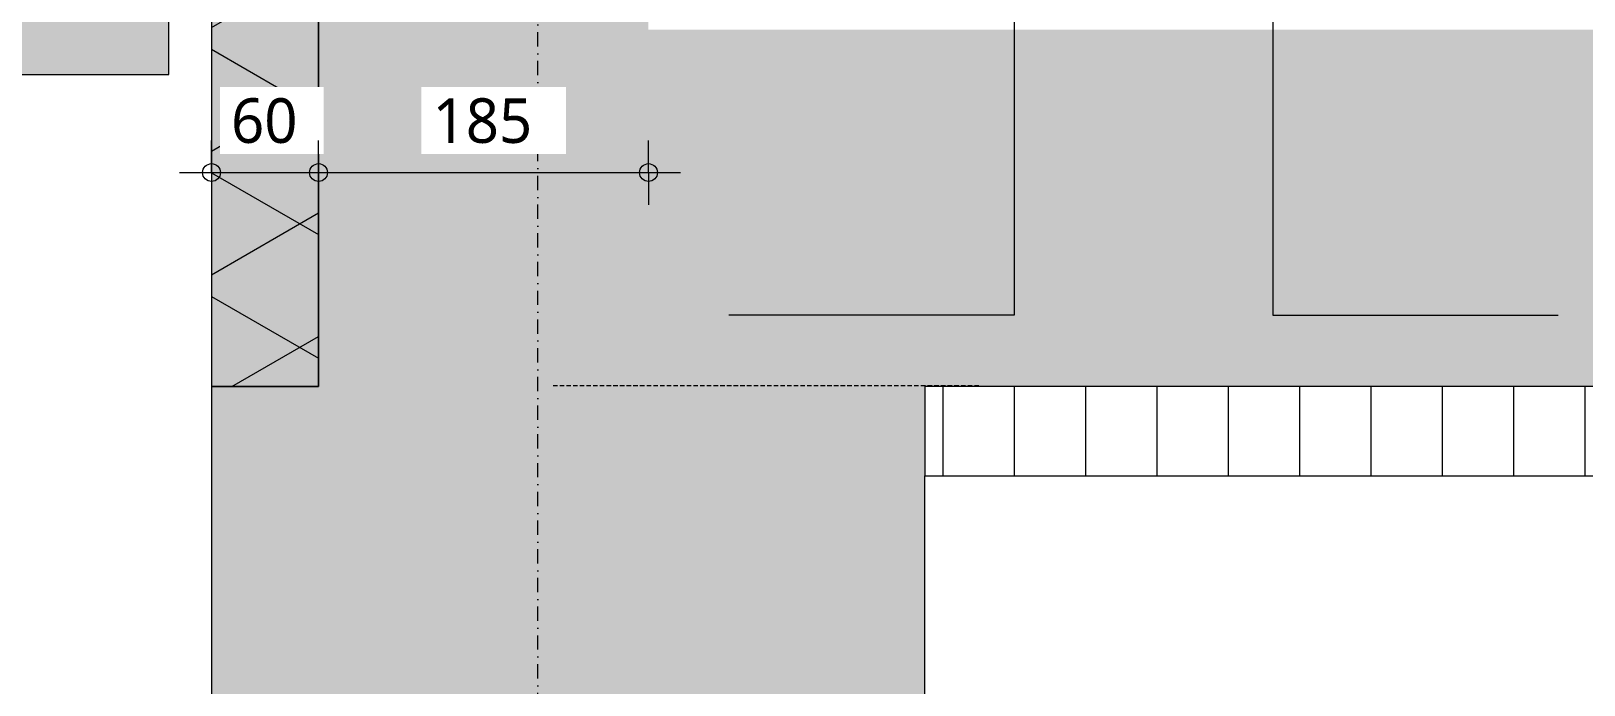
# Model space of a CAD drawing. Header units: millimetres. Extents: x 1789 to 13769, y 2055 to 27197.
# Drawn here: x 8489 to 9359, y 21185 to 21551 of the extents above; entities that cross this region are included whole.
import ezdxf

# ---------------------------------------------------------------- set-up
doc = ezdxf.new("R2010")
doc.units = ezdxf.units.MM
doc.linetypes.add('MV_hidden', pattern=[3.75, 2.5, -1.25])
doc.linetypes.add('MV_stramien', pattern=[16, 8, -4, 0, -4])
for name, color, linetype, lineweight in [('A-ANNO-DIMS', 211, 'Continuous', 13), ('A-ANNO-DIMS-10', 211, 'Continuous', 13), ('A-DETL', 90, 'Continuous', 13), ('A-DETL-GENF', 92, 'Continuous', 18)]:
    doc.layers.add(name, color=color, linetype=linetype, lineweight=lineweight)
doc.styles.add('Segoe UI_2', font='segoeui.ttf', dxfattribs={"height": 25})
doc.dimstyles.new('2_5_mm_1', dxfattribs={"dimscale": 304.8, "dimtxt": 26.184099, "dimasz": 0.032808, "dimexe": 0.059055, "dimexo": 0.0625, "dimgap": 0.029528, "dimtad": 1, "dimdec": 0, "dimzin": 0, "dimdsep": 46, "dimtxsty": 'Segoe UI_2', "dimblk1": 'DOTBLANK', "dimblk2": 'DOTBLANK', "dimsah": 1, "dimcen": 0.09, "dimdle": 0.059055, "dimazin": 0, "dimtfac": 1, "dimtdec": 4, "dimtix": 1, "dimtmove": 0, "dimatfit": 3, "dimfxl": 0.059055, "dimfxlon": 1, "dimtvp": 1, "dimtfill": 1, "dimtolj": 1, "dimtzin": 0, "dimarcsym": 2})

# ---------------------------------------------------------------- blocks, each defined once
blk = doc.blocks.new('42 isolatie - Type 1-3774472-Details Restauratie 1-10')
at = {"layer": 'A-DETL-GENF'}
blk.add_hatch(color=256, dxfattribs=at).paths.add_polyline_path([(0.28, 60.8), (0.28, 0.8), (350.28, 0.8), (350.28, 60.8), (200.28, 60.8)])
at = {"layer": 'A-DETL-GENF', "lineweight": 13}
h = blk.add_hatch(dxfattribs=at)
h.set_pattern_fill('FP_9', color=256, style=0, pattern_type=2)
h.set_pattern_definition([(60, (0, 60.8), (-51.962, 30), []), (120, (0, 60.8), (-51.962, -30), [])])
h.paths.add_polyline_path([(0.28, 60.8), (0.28, 0.8), (350.28, 0.8), (350.28, 60.8), (200.28, 60.8)])
at = {"layer": 'A-DETL-GENF'}
for p, q in [((350.28, 60.8), (0.28, 60.8)), ((0.28, 60.8), (0.28, 0.8)), ((350.28, 60.8), (0.28, 60.8)), ((350.28, 0.8), (350.28, 60.8)), ((350.28, 0.8), (350.28, 60.8)), ((0.28, 0.8), (350.28, 0.8))]:
    blk.add_line(p, q, dxfattribs=at)
blk = doc.blocks.new('DIMBLOCK6-Details Restauratie 1-10')
at = {"layer": 'A-ANNO-DIMS-10'}
for p, q in [((8589.84, 21471.68), (8589.84, 21489.68)), ((8649.84, 21471.68), (8649.84, 21489.68)), ((8571.84, 21471.68), (8649.84, 21471.68)), ((8589.84, 21471.68), (8589.84, 21453.68)), ((8649.84, 21471.68), (8649.84, 21453.68))]:
    blk.add_line(p, q, dxfattribs=at)
for centre in [(8589.84, 21471.68), (8649.84, 21471.68)]:
    blk.add_circle(centre, 5, dxfattribs=at)
at = {"layer": 'A-ANNO-DIMS-10', "color": 0, "insert": (8600.8, 21513.3), "char_height": 25, "width": 45.7032, "attachment_point": 1, "line_spacing_factor": 1.142579, "style": 'Segoe UI_2', "bg_fill": 3, "box_fill_scale": 1.25, "bg_fill_color": 9, "bg_fill_true_color": 13158600, "bg_fill_transparency": 0}
blk.add_mtext('60', dxfattribs=at)
blk = doc.blocks.new('_DotBlank')
at = {"color": 0, "linetype": 'ByBlock', "lineweight": -2}
blk.add_line((-0.5, 0), (-1, 0), dxfattribs=at)
blk.add_circle((0, 0), 0.5, dxfattribs=at)
blk = doc.blocks.new('DIMBLOCK7-Details Restauratie 1-10')
at = {"layer": 'A-ANNO-DIMS-10'}
for p, q in [((8649.84, 21471.68), (8649.84, 21489.68)), ((8834.84, 21471.68), (8834.84, 21489.68)), ((8649.84, 21471.68), (8852.84, 21471.68)), ((8649.84, 21471.68), (8649.84, 21453.68)), ((8834.84, 21471.68), (8834.84, 21453.68))]:
    blk.add_line(p, q, dxfattribs=at)
for centre in [(8649.84, 21471.68), (8834.84, 21471.68)]:
    blk.add_circle(centre, 5, dxfattribs=at)
at = {"layer": 'A-ANNO-DIMS-10', "color": 0, "insert": (8713.77, 21513.3), "char_height": 25, "width": 68.5547, "attachment_point": 1, "line_spacing_factor": 1.142579, "style": 'Segoe UI_2', "bg_fill": 3, "box_fill_scale": 1.25, "bg_fill_color": 9, "bg_fill_true_color": 13158600, "bg_fill_transparency": 0}
blk.add_mtext('185', dxfattribs=at)

msp = doc.modelspace()

# ---------------------------------------------------------------- hatches: boundary and pattern name
at = {"layer": 'A-DETL-GENF'}
for color, points in [(9, [(8589.84, 20951.73), (8989.84, 20951.73), (8989.84, 21351.73), (9855.99, 21351.73), (9855.99, 21551.73), (8834.84, 21551.73), (8834.84, 21701.73), (8649.84, 21701.73), (8649.84, 21351.73), (8589.84, 21351.73)]), (254, [(8127.84, 21526.73), (8565.84, 21526.73), (8565.84, 21626.73), (8127.84, 21626.73)])]:
    msp.add_hatch(color=color, dxfattribs=at).paths.add_polyline_path(points)
at = {"layer": 'A-DETL-GENF', "lineweight": 13}
h = msp.add_hatch(dxfattribs=at)
h.set_pattern_fill('FP_66', color=253, style=0, pattern_type=2)
h.set_pattern_definition([(90, (0, 0), (-40, 2e-15), [])])
h.paths.add_polyline_path([(8989.84, 21301.73), (9855.99, 21301.73), (9855.99, 21351.73), (8989.84, 21351.73)])

# ---------------------------------------------------------------- linework, layer by layer
at = {"layer": 'A-DETL', "linetype": 'MV_stramien', "lineweight": 18}
msp.add_line((8772.84, 20721.29), (8772.84, 25578.5), dxfattribs=at)
at = {"layer": 'A-DETL', "lineweight": 18}
for p, q in [((8649.84, 21701.73), (8649.84, 21351.73)), ((8565.84, 21526.73), (8565.84, 21626.73)), ((8127.84, 21526.73), (8565.84, 21526.73)), ((8649.84, 21351.73), (8589.84, 21351.73)), ((8589.84, 21351.73), (8589.84, 20951.73)), ((8989.84, 21351.73), (8989.84, 21301.73)), ((9855.99, 21351.73), (8989.84, 21351.73)), ((8989.84, 20951.73), (8989.84, 21301.73)), ((8989.84, 21301.73), (9855.99, 21301.73))]:
    msp.add_line(p, q, dxfattribs=at)
at = {"layer": 'A-DETL'}
for p, q in [((9039.84, 21571.73), (9039.84, 21391.73)), ((9184.84, 21571.73), (9184.84, 21391.73)), ((9039.84, 21391.73), (8879.84, 21391.73)), ((9184.84, 21391.73), (9344.84, 21391.73))]:
    msp.add_line(p, q, dxfattribs=at)
at = {"layer": 'A-DETL', "linetype": 'MV_hidden'}
msp.add_line((9020.08, 21352.19), (8781.03, 21352.19), dxfattribs=at)

# ---------------------------------------------------------------- block references
at = {"layer": 'A-DETL-GENF', "rotation": 89.99999999999928}
msp.add_blockref('42 isolatie - Type 1-3774472-Details Restauratie 1-10', (8650.64, 21351.45), dxfattribs=at)

# ---------------------------------------------------------------- next in the draw order: dimensions: what is measured, and where the dimension line sits
at = {"layer": 'A-ANNO-DIMS'}
dim = msp.add_linear_dim(base=(8649.84, 21471.68), p1=(8589.84, 21489.68), p2=(8649.84, 21489.68), dimstyle='2_5_mm_1', override={"dimpost": '<>', "dimfxl": 60}, dxfattribs=at)
dim.commit()
dim.dimension.update_dxf_attribs({"geometry": 'DIMBLOCK6-Details Restauratie 1-10', "text_midpoint": (8619.84, 21493.61)})

# ---------------------------------------------------------------- next in the draw order: dimensions: what is measured, and where the dimension line sits
dim = msp.add_linear_dim(base=(8834.84, 21471.68), p1=(8649.84, 21489.68), p2=(8834.84, 21489.68), dimstyle='2_5_mm_1', override={"dimpost": '<>', "dimfxl": 184.999996}, dxfattribs=at)
dim.commit()
dim.dimension.update_dxf_attribs({"geometry": 'DIMBLOCK7-Details Restauratie 1-10', "text_midpoint": (8742.34, 21493.68)})

doc.saveas('drawing.dxf')
